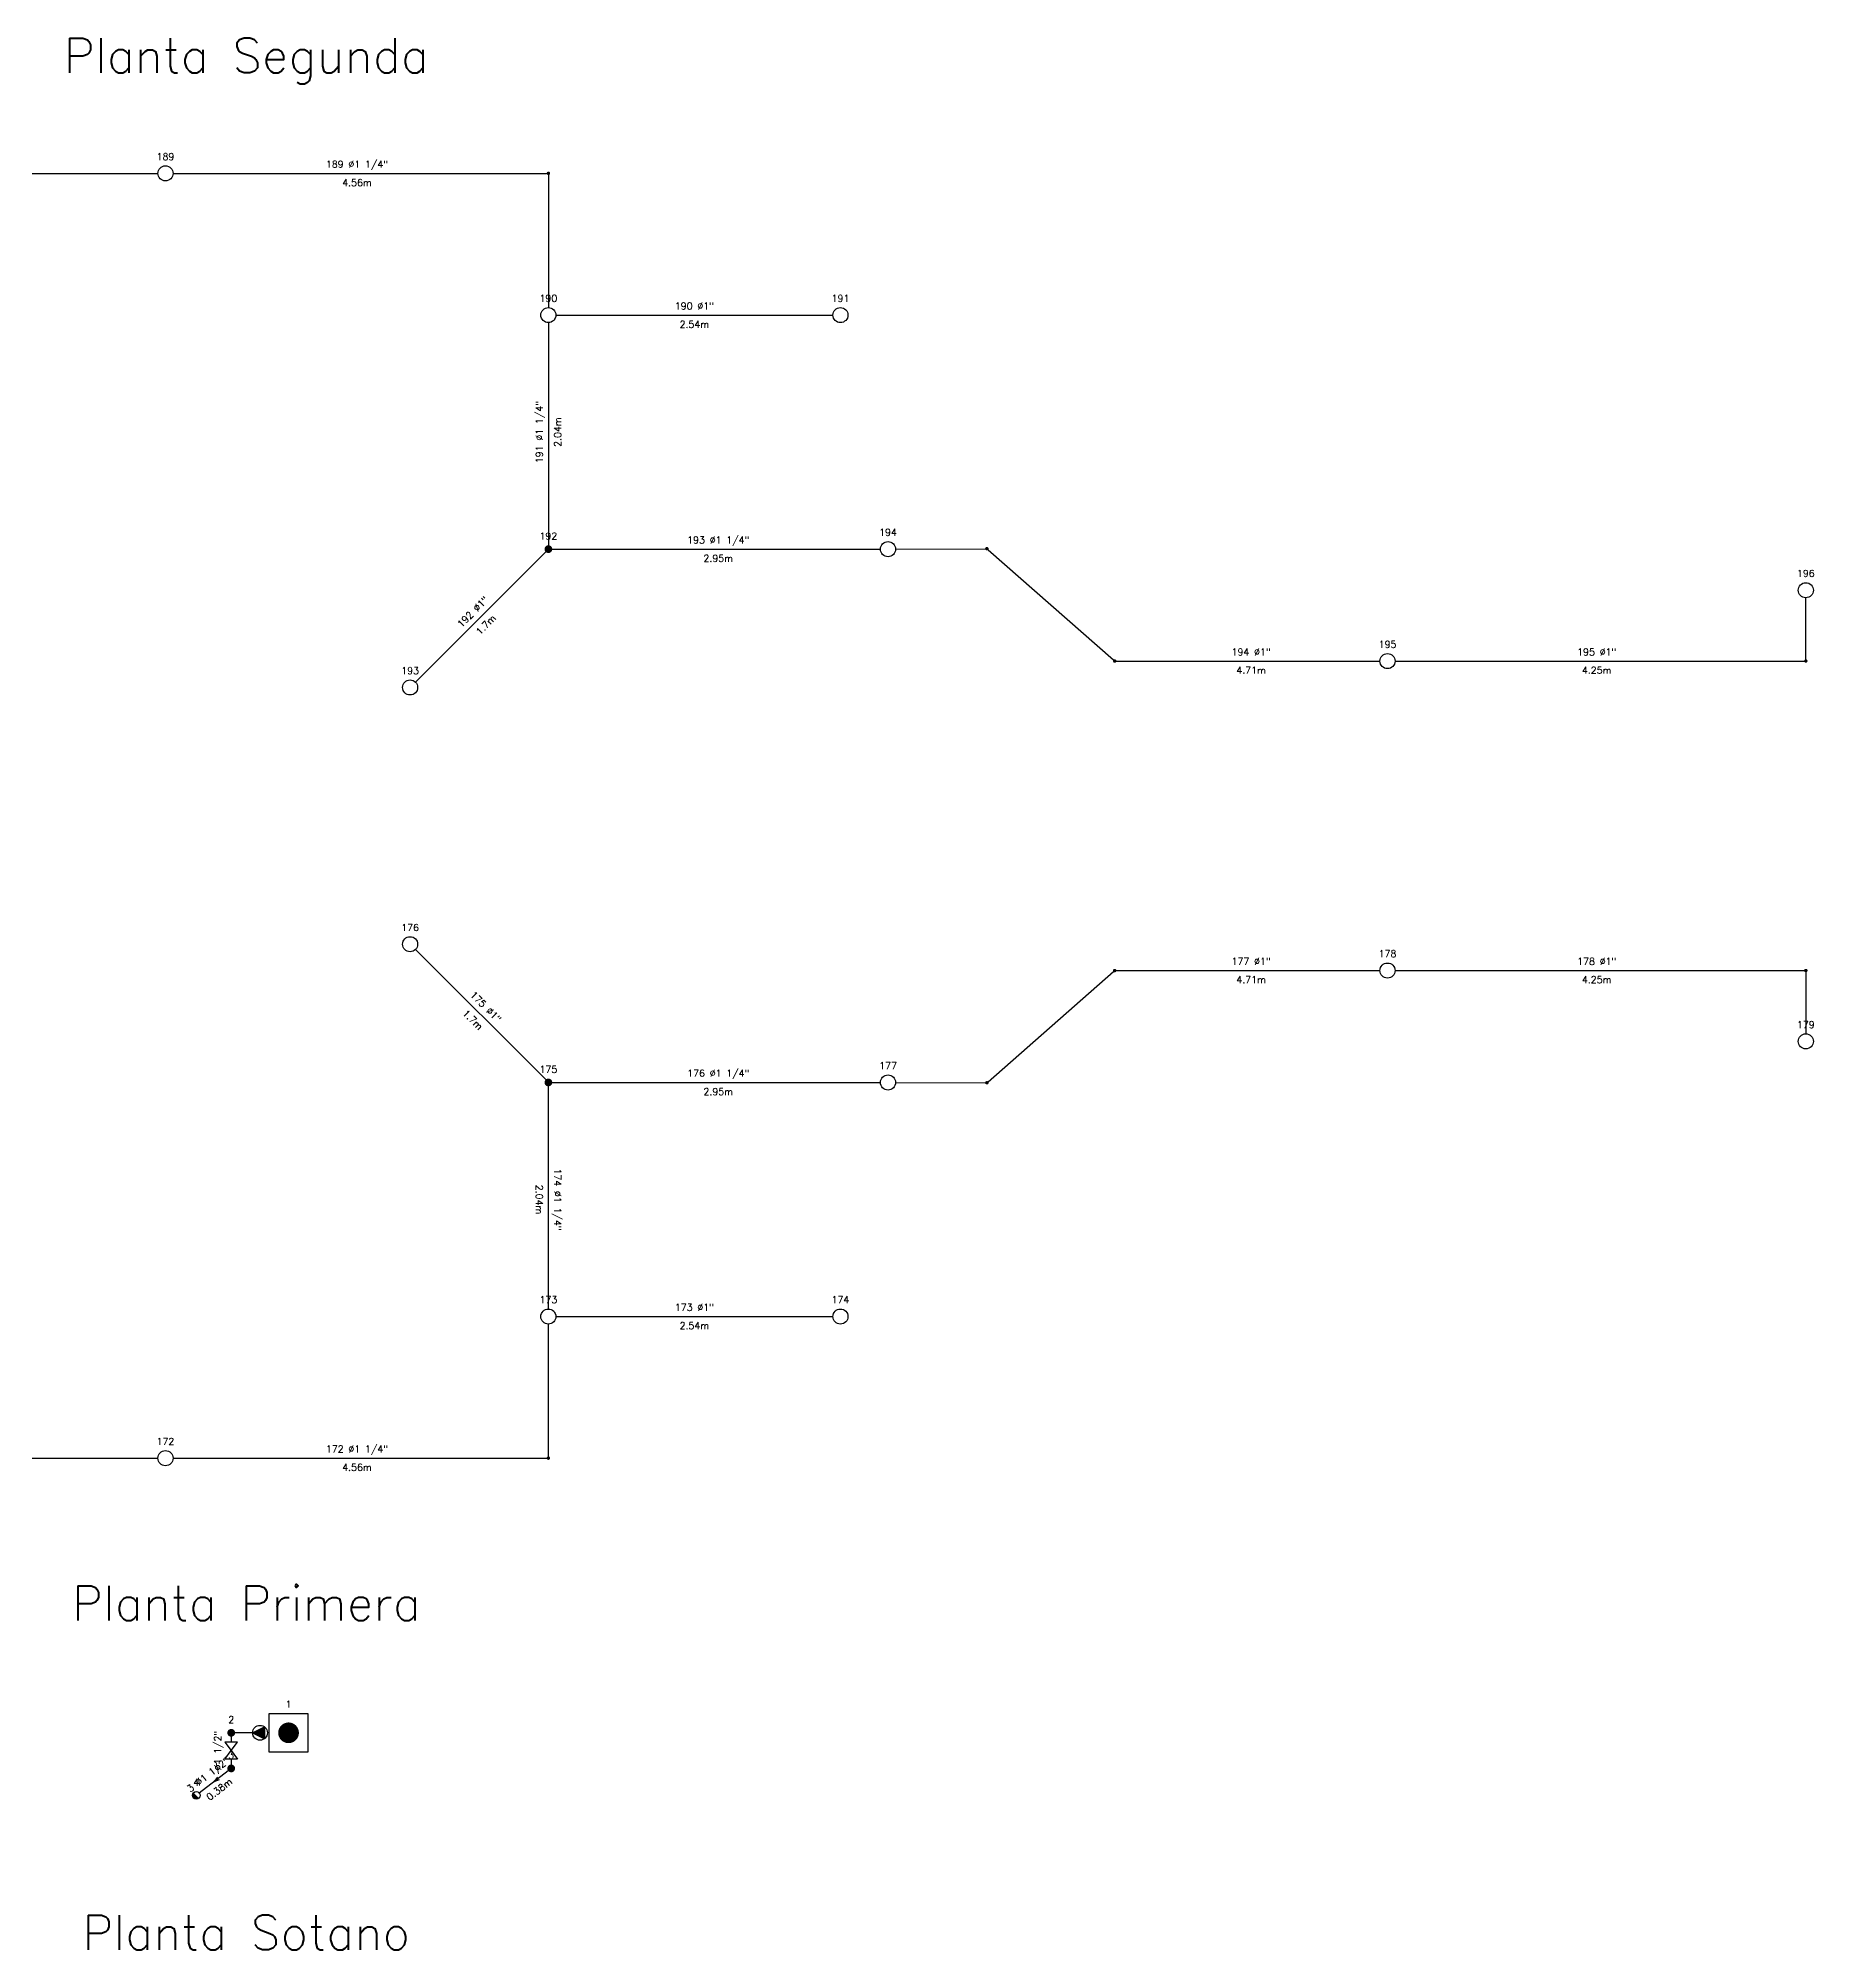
# Model space of a CAD drawing. Header units: metres. Extents: x -51.3 to 24.5, y -64.9 to 26.1.
# Drawn here: x -30.49 to -13.99, y -64.86 to -47.09 of the extents above; entities that cross this region are included whole.
import ezdxf
from ezdxf.enums import TextEntityAlignment as Align

# ---------------------------------------------------------------- set-up
doc = ezdxf.new("R2010")
doc.units = ezdxf.units.M
doc.header["$LTSCALE"] = 12.7
doc.layers.get('0').update_dxf_attribs({"linetype": 'CONTINUOUS'})
for name, color, linetype in [('TEXTO_NUDOS', 7, 'CONTINUOUS'), ('TEXTO_RAMAS', 7, 'CONTINUOUS'), ('UNIFILAR', 7, 'CONTINUOUS')]:
    doc.layers.add(name, color=color, linetype=linetype)
doc.styles.add('ROMANS', font='Romans', dxfattribs={"height": 0.0635})

# ---------------------------------------------------------------- blocks, each defined once
blk = doc.blocks.new('NUDO_DERIVACION_IPCI')
at = {"color": 0, "linetype": 'Continuous'}
for points in [[(-0.742494, 0.10584), (-0.749351, 0.031185), (-0.748721, -0.043781), (-0.749351, 0.031185)], [(-0.728219, 0.179437), (-0.742494, 0.10584), (-0.74061, -0.118309), (-0.748721, -0.043781)], [(-0.706667, 0.251241), (-0.728219, 0.179437), (-0.725099, -0.191656), (-0.74061, -0.118309)], [(-0.678054, 0.320535), (-0.706667, 0.251241), (-0.702343, -0.263087), (-0.725099, -0.191656)], [(-0.642667, 0.386626), (-0.678054, 0.320535), (-0.672569, -0.33189), (-0.702343, -0.263087)], [(-0.600858, 0.448854), (-0.642667, 0.386626), (-0.636075, -0.397377), (-0.672569, -0.33189)], [(-0.553045, 0.506597), (-0.600858, 0.448854), (-0.593226, -0.458893), (-0.636075, -0.397377)], [(-0.499707, 0.559279), (-0.553045, 0.506597), (-0.544449, -0.515825), (-0.593226, -0.458893)], [(-0.441376, 0.606372), (-0.499707, 0.559279), (-0.490233, -0.567602), (-0.544449, -0.515825)], [(-0.378635, 0.647407), (-0.441376, 0.606372), (-0.431118, -0.613708), (-0.490233, -0.567602)], [(-0.31211, 0.681973), (-0.378635, 0.647407), (-0.367696, -0.653682), (-0.431118, -0.613708)], [(-0.242467, 0.709725), (-0.31211, 0.681973), (-0.300599, -0.687124), (-0.367696, -0.653682)], [(-0.170402, 0.730386), (-0.242467, 0.709725), (-0.2305, -0.713702), (-0.300599, -0.687124)], [(-0.096633, 0.743749), (-0.170402, 0.730386), (-0.158097, -0.733148), (-0.2305, -0.713702)], [(-0.0219, 0.74968), (-0.096633, 0.743749), (-0.084114, -0.745268), (-0.158097, -0.733148)], [(0.053053, 0.748121), (-0.0219, 0.74968), (-0.009291, -0.749942), (-0.084114, -0.745268)], [(0.127475, 0.739087), (0.053053, 0.748121), (0.065624, -0.747123), (-0.009291, -0.749942)], [(0.200624, 0.722669), (0.127475, 0.739087), (0.139884, -0.736839), (0.065624, -0.747123)], [(0.271768, 0.699029), (0.200624, 0.722669), (0.212747, -0.719193), (0.139884, -0.736839)], [(0.340197, 0.668406), (0.271768, 0.699029), (0.283483, -0.694361), (0.212747, -0.719193)], [(0.405227, 0.631103), (0.340197, 0.668406), (0.351388, -0.662591), (0.283483, -0.694361)], [(0.466207, 0.587495), (0.405227, 0.631103), (0.415781, -0.624201), (0.351388, -0.662591)], [(0.52253, 0.538017), (0.466207, 0.587495), (0.47602, -0.579573), (0.415781, -0.624201)], [(0.573632, 0.483163), (0.52253, 0.538017), (0.531502, -0.529155), (0.47602, -0.579573)], [(0.619002, 0.423482), (0.573632, 0.483163), (0.581674, -0.47345), (0.531502, -0.529155)], [(0.658187, 0.359569), (0.619002, 0.423482), (0.626035, -0.413014), (0.581674, -0.47345)], [(0.690796, 0.292064), (0.658187, 0.359569), (0.66414, -0.348452), (0.626035, -0.413014)], [(0.716502, 0.22164), (0.690796, 0.292064), (0.695609, -0.280407), (0.66414, -0.348452)], [(0.73505, 0.149002), (0.716502, 0.22164), (0.720128, -0.209562), (0.695609, -0.280407)], [(0.746253, 0.074875), (0.73505, 0.149002), (0.737451, -0.136622), (0.720128, -0.209562)], [(0.75, 0), (0.746253, 0.074875), (0.747407, -0.062317), (0.737451, -0.136622)]]:
    blk.add_solid(points, dxfattribs=at)
blk = doc.blocks.new('CONEXION_PLANTAS_IPCI')
at = {"color": 0, "linetype": 'Continuous'}
blk.add_circle((-0.004736, -0.005671), 1.5, dxfattribs=at)
for points in [[(-1.499779, 0.11617), (-1.504474, -0.033694), (0.363297, -1.459821), (0.216286, -1.489298)], [(-1.480147, 0.264817), (-1.499779, 0.11617), (0.506632, -1.415814), (0.363297, -1.459821)], [(-1.445772, 0.410761), (-1.480147, 0.264817), (0.644856, -1.357718), (0.506632, -1.415814)], [(-1.396999, 0.552544), (-1.445772, 0.410761), (0.77659, -1.286112), (0.644856, -1.357718)], [(-1.334315, 0.688749), (-1.396999, 0.552544), (0.900518, -1.201713), (0.77659, -1.286112)], [(-1.258346, 0.818016), (-1.334315, 0.688749), (1.0154, -1.105363), (0.900518, -1.201713)], [(-1.169852, 0.939054), (-1.258346, 0.818016), (1.047775, -1.074419), (1.0154, -1.105363)], [(-1.069716, 1.050651), (-1.169852, 0.939054), (-0.004736, -0.005671), (1.047775, -1.074419)], [(-1.504474, -0.033694), (-1.494184, -0.183278), (0.216286, -1.489298), (0.067066, -1.503952)], [(-1.494184, -0.183278), (-1.469012, -0.331087), (0.067066, -1.503952), (-0.082871, -1.503635)], [(-1.469012, -0.331087), (-1.429209, -0.475645), (-0.082871, -1.503635), (-0.232027, -1.488351)], [(-1.429209, -0.475645), (-1.375174, -0.615507), (-0.232027, -1.488351), (-0.378913, -1.458252)], [(-1.375174, -0.615507), (-1.307445, -0.749276), (-0.378913, -1.458252), (-0.52206, -1.41364)], [(-1.307445, -0.749276), (-1.226701, -0.875615), (-0.52206, -1.41364), (-0.660037, -1.35496)], [(-1.226701, -0.875615), (-1.133746, -0.993262), (-0.660037, -1.35496), (-0.791468, -1.282798)], [(-1.133746, -0.993262), (-1.029511, -1.101041), (-0.791468, -1.282798), (-0.915037, -1.197876)]]:
    blk.add_solid(points, dxfattribs=at)
blk = doc.blocks.new('DEPOSITO_ACUMULADOR_IPCI')
at = {"color": 0, "linetype": 'Continuous'}
for p, q in [((-1.125, 1.125), (1.125, 1.125)), ((-1.125, -1.125), (-1.125, 1.125)), ((1.125, 1.125), (1.125, -1.125)), ((1.125, -1.125), (-1.125, -1.125))]:
    blk.add_line(p, q, dxfattribs=at)
for points in [[(-0.593996, 0.084672), (-0.599481, 0.024948), (-0.598977, -0.035025), (-0.599481, 0.024948)], [(-0.582575, 0.14355), (-0.593996, 0.084672), (-0.592488, -0.094647), (-0.598977, -0.035025)], [(-0.565333, 0.200993), (-0.582575, 0.14355), (-0.580079, -0.153325), (-0.592488, -0.094647)], [(-0.542443, 0.256428), (-0.565333, 0.200993), (-0.561874, -0.21047), (-0.580079, -0.153325)], [(-0.514133, 0.309301), (-0.542443, 0.256428), (-0.538055, -0.265512), (-0.561874, -0.21047)], [(-0.480686, 0.359083), (-0.514133, 0.309301), (-0.50886, -0.317902), (-0.538055, -0.265512)], [(-0.442436, 0.405278), (-0.480686, 0.359083), (-0.474581, -0.367115), (-0.50886, -0.317902)], [(-0.399766, 0.447423), (-0.442436, 0.405278), (-0.435559, -0.41266), (-0.474581, -0.367115)], [(-0.353101, 0.485098), (-0.399766, 0.447423), (-0.392186, -0.454082), (-0.435559, -0.41266)], [(-0.302908, 0.517926), (-0.353101, 0.485098), (-0.344894, -0.490966), (-0.392186, -0.454082)], [(-0.249688, 0.545578), (-0.302908, 0.517926), (-0.294156, -0.522946), (-0.344894, -0.490966)], [(-0.193974, 0.56778), (-0.249688, 0.545578), (-0.240479, -0.5497), (-0.294156, -0.522946)], [(-0.136321, 0.584309), (-0.193974, 0.56778), (-0.1844, -0.570961), (-0.240479, -0.5497)], [(-0.077307, 0.594999), (-0.136321, 0.584309), (-0.126477, -0.586518), (-0.1844, -0.570961)], [(-0.01752, 0.599744), (-0.077307, 0.594999), (-0.067291, -0.596215), (-0.126477, -0.586518)], [(0.042442, 0.598497), (-0.01752, 0.599744), (-0.007433, -0.599954), (-0.067291, -0.596215)], [(0.10198, 0.59127), (0.042442, 0.598497), (0.052499, -0.597699), (-0.007433, -0.599954)], [(0.160499, 0.578135), (0.10198, 0.59127), (0.111907, -0.589472), (0.052499, -0.597699)], [(0.217415, 0.559223), (0.160499, 0.578135), (0.170197, -0.575355), (0.111907, -0.589472)], [(0.272158, 0.534724), (0.217415, 0.559223), (0.226787, -0.555489), (0.170197, -0.575355)], [(0.324181, 0.504883), (0.272158, 0.534724), (0.28111, -0.530073), (0.226787, -0.555489)], [(0.372966, 0.469996), (0.324181, 0.504883), (0.332625, -0.49936), (0.28111, -0.530073)], [(0.418024, 0.430414), (0.372966, 0.469996), (0.380816, -0.463659), (0.332625, -0.49936)], [(0.458905, 0.386531), (0.418024, 0.430414), (0.425202, -0.423324), (0.380816, -0.463659)], [(0.495201, 0.338786), (0.458905, 0.386531), (0.46534, -0.37876), (0.425202, -0.423324)], [(0.52655, 0.287655), (0.495201, 0.338786), (0.500828, -0.330411), (0.46534, -0.37876)], [(0.552637, 0.233651), (0.52655, 0.287655), (0.531312, -0.278761), (0.500828, -0.330411)], [(0.573202, 0.177312), (0.552637, 0.233651), (0.556487, -0.224326), (0.531312, -0.278761)], [(0.58804, 0.119202), (0.573202, 0.177312), (0.576102, -0.167649), (0.556487, -0.224326)], [(0.597003, 0.0599), (0.58804, 0.119202), (0.589961, -0.109297), (0.576102, -0.167649)], [(0.6, 0), (0.597003, 0.0599), (0.597925, -0.049854), (0.589961, -0.109297)]]:
    blk.add_solid(points, dxfattribs=at)
blk = doc.blocks.new('LLAVE_PASO_IPCI')
at = {"color": 0, "linetype": 'Continuous'}
for p, q in [((-0.056294, -0.042034), (-0.056294, 0.042034)), ((-0.056294, 0.042034), (0, 0)), ((0, 0), (-0.056294, -0.042034)), ((0.056294, 0.042034), (0, 0)), ((0, 0), (0.056294, -0.042034)), ((0.056294, -0.042034), (0.056294, 0.042034))]:
    blk.add_line(p, q, dxfattribs=at)
blk = doc.blocks.new('BOMBA_MARCHA_IPCI')
at = {"color": 0, "linetype": 'Continuous'}
for p, q in [((-0.055041, -0.073935), (-0.055041, 0.073935)), ((0.092173, 0), (-0.055041, 0.073935)), ((0.092173, 0), (-0.055041, -0.073935))]:
    blk.add_line(p, q, dxfattribs=at)
blk.add_circle((0, 0), 0.092173, dxfattribs=at)
blk.add_solid([(-0.055041, -0.073935), (-0.055041, 0.073935), (0.092173, 0), (-0.055041, 0.073935)], dxfattribs=at)
blk = doc.blocks.new('NUDO_PASO_IPCI')
at = {"color": 0, "linetype": 'Continuous'}
for points in [[(-0.742494, 0.10584), (-0.749351, 0.031185), (-0.748721, -0.043781), (-0.749351, 0.031185)], [(-0.728219, 0.179437), (-0.742494, 0.10584), (-0.74061, -0.118309), (-0.748721, -0.043781)], [(-0.706667, 0.251241), (-0.728219, 0.179437), (-0.725099, -0.191656), (-0.74061, -0.118309)], [(-0.678054, 0.320535), (-0.706667, 0.251241), (-0.702343, -0.263087), (-0.725099, -0.191656)], [(-0.642667, 0.386626), (-0.678054, 0.320535), (-0.672569, -0.33189), (-0.702343, -0.263087)], [(-0.600858, 0.448854), (-0.642667, 0.386626), (-0.636075, -0.397377), (-0.672569, -0.33189)], [(-0.553045, 0.506597), (-0.600858, 0.448854), (-0.593226, -0.458893), (-0.636075, -0.397377)], [(-0.499707, 0.559279), (-0.553045, 0.506597), (-0.544449, -0.515825), (-0.593226, -0.458893)], [(-0.441376, 0.606372), (-0.499707, 0.559279), (-0.490233, -0.567602), (-0.544449, -0.515825)], [(-0.378635, 0.647407), (-0.441376, 0.606372), (-0.431118, -0.613708), (-0.490233, -0.567602)], [(-0.31211, 0.681973), (-0.378635, 0.647407), (-0.367696, -0.653682), (-0.431118, -0.613708)], [(-0.242467, 0.709725), (-0.31211, 0.681973), (-0.300599, -0.687124), (-0.367696, -0.653682)], [(-0.170402, 0.730386), (-0.242467, 0.709725), (-0.2305, -0.713702), (-0.300599, -0.687124)], [(-0.096633, 0.743749), (-0.170402, 0.730386), (-0.158097, -0.733148), (-0.2305, -0.713702)], [(-0.0219, 0.74968), (-0.096633, 0.743749), (-0.084114, -0.745268), (-0.158097, -0.733148)], [(0.053053, 0.748121), (-0.0219, 0.74968), (-0.009291, -0.749942), (-0.084114, -0.745268)], [(0.127475, 0.739087), (0.053053, 0.748121), (0.065624, -0.747123), (-0.009291, -0.749942)], [(0.200624, 0.722669), (0.127475, 0.739087), (0.139884, -0.736839), (0.065624, -0.747123)], [(0.271768, 0.699029), (0.200624, 0.722669), (0.212747, -0.719193), (0.139884, -0.736839)], [(0.340197, 0.668406), (0.271768, 0.699029), (0.283483, -0.694361), (0.212747, -0.719193)], [(0.405227, 0.631103), (0.340197, 0.668406), (0.351388, -0.662591), (0.283483, -0.694361)], [(0.466207, 0.587495), (0.405227, 0.631103), (0.415781, -0.624201), (0.351388, -0.662591)], [(0.52253, 0.538017), (0.466207, 0.587495), (0.47602, -0.579573), (0.415781, -0.624201)], [(0.573632, 0.483163), (0.52253, 0.538017), (0.531502, -0.529155), (0.47602, -0.579573)], [(0.619002, 0.423482), (0.573632, 0.483163), (0.581674, -0.47345), (0.531502, -0.529155)], [(0.658187, 0.359569), (0.619002, 0.423482), (0.626035, -0.413014), (0.581674, -0.47345)], [(0.690796, 0.292064), (0.658187, 0.359569), (0.66414, -0.348452), (0.626035, -0.413014)], [(0.716502, 0.22164), (0.690796, 0.292064), (0.695609, -0.280407), (0.66414, -0.348452)], [(0.73505, 0.149002), (0.716502, 0.22164), (0.720128, -0.209562), (0.695609, -0.280407)], [(0.746253, 0.074875), (0.73505, 0.149002), (0.737451, -0.136622), (0.720128, -0.209562)], [(0.75, 0), (0.746253, 0.074875), (0.747407, -0.062317), (0.737451, -0.136622)]]:
    blk.add_solid(points, dxfattribs=at)
blk = doc.blocks.new('ROCIADOR_AUTOMATICO_IPCI')
at = {"color": 0, "linetype": 'Continuous'}
blk.add_circle((-0.004736, -0.005671), 1.5, dxfattribs=at)

msp = doc.modelspace()

# ---------------------------------------------------------------- linework, layer by layer
at = {"layer": 'UNIFILAR', "color": 94, "linetype": 'Continuous'}
for p, q in [((-33.465, -48.349, 2.672), (-29.378, -48.349, 2.672)), ((-29.238, -48.349, 2.672), (-25.765, -48.349, 2.672)), ((-25.749, -48.365, 2.672), (-25.749, -49.596, 2.672)), ((-25.749, -49.736, 2.672), (-25.749, -51.806, 2.672)), ((-25.679, -49.666, 2.672), (-23.105, -49.666, 2.672)), ((-25.774, -51.868, 2.672), (-26.984, -53.077, 2.672)), ((-25.713, -51.842, 2.672), (-22.662, -51.842, 2.672)), ((-22.522, -51.842, 2.672), (-21.689, -51.838, 2.672)), ((-21.661, -51.849, 2.672), (-20.497, -52.871, 2.672)), ((-14.061, -52.866, 2.672), (-14.061, -52.294, 2.672)), ((-20.469, -52.882, 2.672), (-18.019, -52.882, 2.672)), ((-17.879, -52.882, 2.672), (-14.077, -52.882, 2.672)), ((-25.774, -56.773, 2.672), (-26.984, -55.564, 2.672)), ((-21.661, -56.792, 2.672), (-20.497, -55.769, 2.672)), ((-20.469, -55.759, 2.672), (-18.019, -55.759, 2.672)), ((-17.879, -55.759, 2.672), (-14.077, -55.759, 2.672)), ((-14.061, -55.775, 2.672), (-14.061, -56.347, 2.672)), ((-25.749, -58.905, 2.672), (-25.749, -56.835, 2.672)), ((-25.713, -56.799, 2.672), (-22.662, -56.799, 2.672)), ((-22.522, -56.799, 2.672), (-21.689, -56.802, 2.672)), ((-25.679, -58.975, 2.672), (-23.105, -58.975, 2.672)), ((-25.749, -60.275, 2.672), (-25.749, -59.045, 2.672)), ((-33.465, -60.291, 2.672), (-29.378, -60.291, 2.672)), ((-29.238, -60.291, 2.672), (-25.765, -60.291, 2.672)), ((-28.697, -62.88), (-28.697, -62.932)), ((-28.499, -62.844), (-28.661, -62.844)), ((-28.344, -62.844), (-28.361, -62.844)), ((-28.726, -63.197), (-28.994, -63.404)), ((-28.697, -63.088), (-28.697, -63.139)), ((-28.826, -63.256), (-28.859, -63.301)), ((-28.808, -63.28), (-28.859, -63.301))]:
    msp.add_line(p, q, dxfattribs=at)

# ---------------------------------------------------------------- block references
at = {"layer": 'UNIFILAR', "color": 94, "linetype": 'Continuous', "zscale": 1.06860841396}
for name, p, xscale, yscale in [('ROCIADOR_AUTOMATICO_IPCI', (-29.308, -48.349, 2.672), 0.04675161811074999, 0.04675161811074999), ('NUDO_PASO_IPCI', (-25.749, -48.349, 2.672), 0.0213721682792, 0.0213721682792), ('ROCIADOR_AUTOMATICO_IPCI', (-25.749, -49.666, 2.672), 0.04675161811074999, 0.04675161811074999), ('ROCIADOR_AUTOMATICO_IPCI', (-23.034, -49.666, 2.672), 0.04675161811074999, 0.04675161811074999), ('NUDO_DERIVACION_IPCI', (-25.749, -51.842, 2.672), 0.04808737862819999, 0.04808737862819999), ('ROCIADOR_AUTOMATICO_IPCI', (-22.592, -51.842, 2.672), 0.04675161811074999, 0.04675161811074999), ('NUDO_PASO_IPCI', (-21.673, -51.838, 2.672), 0.0213721682792, 0.0213721682792), ('ROCIADOR_AUTOMATICO_IPCI', (-14.061, -52.224, 2.672), 0.04675161811074999, 0.04675161811074999), ('NUDO_PASO_IPCI', (-20.485, -52.882, 2.672), 0.0213721682792, 0.0213721682792), ('ROCIADOR_AUTOMATICO_IPCI', (-17.949, -52.882, 2.672), 0.04675161811074999, 0.04675161811074999), ('NUDO_PASO_IPCI', (-14.061, -52.882, 2.672), 0.0213721682792, 0.0213721682792), ('ROCIADOR_AUTOMATICO_IPCI', (-27.034, -53.127, 2.672), 0.04675161811074999, 0.04675161811074999), ('ROCIADOR_AUTOMATICO_IPCI', (-27.034, -55.514, 2.672), 0.04675161811074999, 0.04675161811074999), ('NUDO_PASO_IPCI', (-20.485, -55.759, 2.672), 0.0213721682792, 0.0213721682792), ('ROCIADOR_AUTOMATICO_IPCI', (-17.949, -55.759, 2.672), 0.04675161811074999, 0.04675161811074999), ('NUDO_PASO_IPCI', (-14.061, -55.759, 2.672), 0.0213721682792, 0.0213721682792), ('ROCIADOR_AUTOMATICO_IPCI', (-14.061, -56.417, 2.672), 0.04675161811074999, 0.04675161811074999), ('NUDO_DERIVACION_IPCI', (-25.749, -56.799, 2.672), 0.04808737862819999, 0.04808737862819999), ('ROCIADOR_AUTOMATICO_IPCI', (-22.592, -56.799, 2.672), 0.04675161811074999, 0.04675161811074999), ('NUDO_PASO_IPCI', (-21.673, -56.802, 2.672), 0.0213721682792, 0.0213721682792), ('ROCIADOR_AUTOMATICO_IPCI', (-25.749, -58.975, 2.672), 0.04675161811074999, 0.04675161811074999), ('ROCIADOR_AUTOMATICO_IPCI', (-23.034, -58.975, 2.672), 0.04675161811074999, 0.04675161811074999), ('ROCIADOR_AUTOMATICO_IPCI', (-29.308, -60.291, 2.672), 0.04675161811074999, 0.04675161811074999), ('NUDO_PASO_IPCI', (-25.749, -60.291, 2.672), 0.0213721682792, 0.0213721682792), ('DEPOSITO_ACUMULADOR_IPCI', (-28.164, -62.844), 0.160291262094, 0.160291262094), ('NUDO_DERIVACION_IPCI', (-28.697, -62.844), 0.04808737862819999, 0.04808737862819999), ('NUDO_DERIVACION_IPCI', (-28.697, -63.175), 0.04808737862819999, 0.04808737862819999), ('CONEXION_PLANTAS_IPCI', (-29.022, -63.426), 0.02350938510712, 0.02350938510712)]:
    msp.add_blockref(name, p, dxfattribs=dict(at, xscale=xscale, yscale=yscale))
for name, p, xscale, yscale, rotation in [('BOMBA_MARCHA_IPCI', (-28.43, -62.844), 0.7480258897719998, 0.7480258897719998, 180), ('LLAVE_PASO_IPCI', (-28.697, -63.01), 1.38491650449216, 1.38491650449216, 90)]:
    msp.add_blockref(name, p, dxfattribs=dict(at, xscale=xscale, yscale=yscale, rotation=rotation))

# ---------------------------------------------------------------- texts
at = {"color": 7, "linetype": 'Continuous', "style": 'ROMANS'}
for s, p in [('Planta Segunda', (-28.557, -47.093)), ('Planta Primera', (-28.557, -61.478)), ('Planta Sotano', (-28.557, -64.54))]:
    msp.add_text(s, height=0.32058, dxfattribs=at).set_placement(p, align=Align.TOP_CENTER)
at = {"layer": 'TEXTO_NUDOS', "color": 94, "linetype": 'Continuous', "style": 'ROMANS'}
for s, p in [('189', (-29.308, -48.226, 2.672)), ('190', (-25.749, -49.543, 2.672)), ('191', (-23.034, -49.543, 2.672)), ('192', (-25.749, -51.753, 2.672)), ('194', (-22.592, -51.718, 2.672)), ('196', (-14.061, -52.1, 2.672)), ('195', (-17.949, -52.759, 2.672)), ('193', (-27.034, -53.003, 2.672)), ('176', (-27.034, -55.391, 2.672)), ('178', (-17.949, -55.635, 2.672)), ('179', (-14.061, -56.294, 2.672)), ('175', (-25.749, -56.709, 2.672)), ('177', (-22.592, -56.675, 2.672)), ('173', (-25.749, -58.851, 2.672)), ('174', (-23.034, -58.851, 2.672)), ('172', (-29.308, -60.168, 2.672)), ('2', (-28.697, -62.754)), ('1', (-28.164, -62.61)), ('3', (-28.697, -63.086)), ('4', (-29.022, -63.337))]:
    msp.add_text(s, height=0.0641, dxfattribs=at).set_placement(p, align=Align.CENTER)
at = {"layer": 'TEXTO_RAMAS', "color": 94, "linetype": 'Continuous', "style": 'ROMANS'}
for s, height, p in [('189 Ø1 1/4"', 0.06412, (-27.528, -48.296, 2.672)), ('190 Ø1"', 0.0641, (-24.392, -49.613, 2.672)), ('193 Ø1 1/4"', 0.06412, (-24.17, -51.789, 2.672)), ('194 Ø1"', 0.0641, (-19.217, -52.829, 2.672)), ('195 Ø1"', 0.0641, (-16.005, -52.829, 2.672)), ('177 Ø1"', 0.0641, (-19.217, -55.705, 2.672)), ('178 Ø1"', 0.0641, (-16.005, -55.705, 2.672)), ('176 Ø1 1/4"', 0.06412, (-24.17, -56.745, 2.672)), ('173 Ø1"', 0.0641, (-24.392, -58.921, 2.672)), ('172 Ø1 1/4"', 0.06412, (-27.528, -60.238, 2.672))]:
    msp.add_text(s, height=height, dxfattribs=at).set_placement(p, align=Align.CENTER)
for s, p in [('4.56m', (-27.528, -48.403, 2.672)), ('2.54m', (-24.392, -49.72, 2.672)), ('2.95m', (-24.17, -51.895, 2.672)), ('4.71m', (-19.217, -52.935, 2.672)), ('4.25m', (-16.005, -52.935, 2.672)), ('4.71m', (-19.217, -55.812, 2.672)), ('4.25m', (-16.005, -55.812, 2.672)), ('2.95m', (-24.17, -56.852, 2.672)), ('2.54m', (-24.392, -59.028, 2.672)), ('4.56m', (-27.528, -60.345, 2.672))]:
    msp.add_text(s, height=0.0641, dxfattribs=at).set_placement(p, align=Align.TOP_CENTER)
for s, height, rotation, p in [('191 Ø1 1/4"', 0.06412, 89.9948, (-25.802, -50.754, 2.672)), ('192 Ø1"', 0.0641, 45, (-26.429, -52.447, 2.672)), ('175 Ø1"', 0.0641, 315, (-26.353, -56.119, 2.672)), ('174 Ø1 1/4"', 0.06412, 270.0052, (-25.695, -57.887, 2.672)), ('Ø1 1/2"', 0.0641, 90, (-28.791, -63.01)), ('3 Ø1 1/2"', 0.0641, 37.6406, (-28.892, -63.258))]:
    msp.add_text(s, height=height, rotation=rotation, dxfattribs=at).set_placement(p, align=Align.CENTER)
for s, rotation, p in [('2.04m', 89.9948, (-25.695, -50.754, 2.672)), ('1.7m', 45, (-26.353, -52.522, 2.672)), ('1.7m', 315, (-26.429, -56.194, 2.672)), ('2.04m', 270.0052, (-25.802, -57.887, 2.672)), ('0.38m', 37.6406, (-28.827, -63.343))]:
    msp.add_text(s, height=0.0641, rotation=rotation, dxfattribs=at).set_placement(p, align=Align.TOP_CENTER)

doc.saveas('drawing.dxf')
